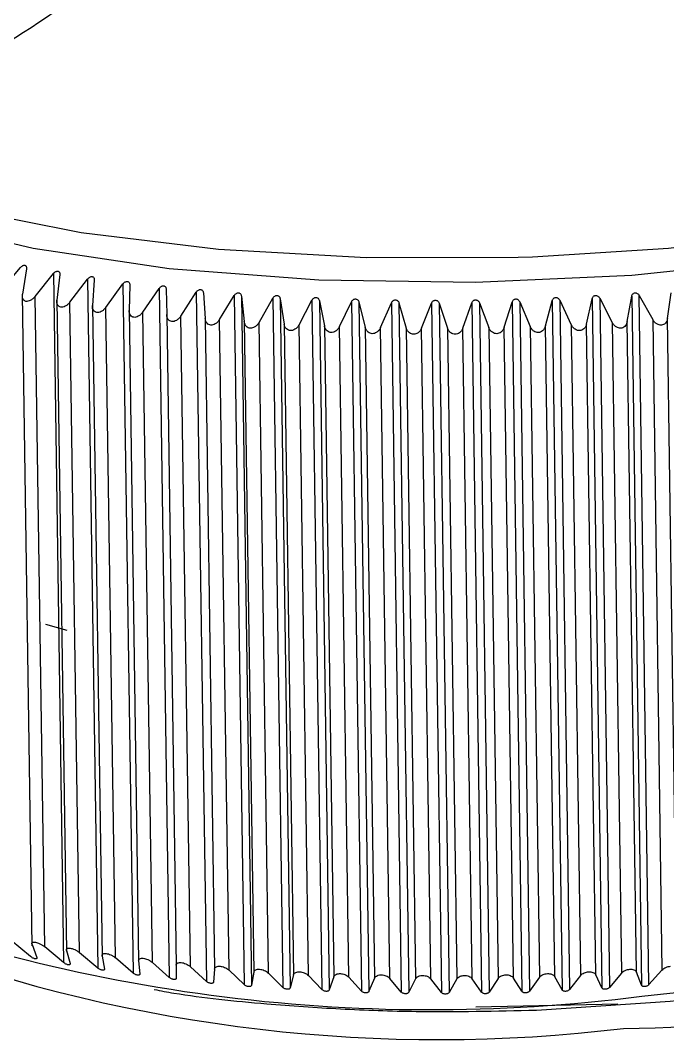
# Model space of a CAD drawing. Header units: millimetres. Extents: x 0 to 279, y 0 to 216.
# Drawn here: x 55.889 to 57.57, y 139.653 to 142.298 of the extents above; entities that cross this region are included whole.
import ezdxf

# ---------------------------------------------------------------- set-up
doc = ezdxf.new("R2010")
doc.units = ezdxf.units.MM

msp = doc.modelspace()

# ---------------------------------------------------------------- linework, layer by layer
at = {"color": 7, "linetype": 'Continuous', "lineweight": 25}
for p, q in [((55.8399, 141.598), (55.889, 141.6567)), ((55.905, 141.6537), (55.8944, 141.5877)), ((55.9273, 141.5818), (55.9749, 141.6412)), ((55.9749, 141.6412), (56.0013, 139.8527)), ((55.9914, 141.6384), (55.9838, 141.5723)), ((56.0178, 141.5669), (56.0637, 141.627)), ((56.0637, 141.627), (56.0901, 139.8383)), ((56.0808, 141.6244), (56.0762, 141.5583)), ((56.1113, 141.5534), (56.1554, 141.6141)), ((56.1554, 141.6141), (56.1817, 139.8254)), ((56.173, 141.6119), (56.1713, 141.5457)), ((55.894, 141.5871), (55.9191, 139.8964)), ((56.2074, 141.5414), (56.2496, 141.6027)), ((56.2496, 141.6027), (56.2758, 139.8139)), ((56.2676, 141.6007), (56.269, 141.5346)), ((56.3059, 141.5308), (56.346, 141.5927)), ((56.346, 141.5927), (56.3722, 139.8038)), ((56.3644, 141.591), (56.3688, 141.5249)), ((56.4065, 141.5217), (56.4445, 141.5842)), ((56.4445, 141.5842), (56.4706, 139.7952)), ((56.4632, 141.5828), (56.4706, 141.5168)), ((56.4632, 141.5828), (56.4893, 139.7937)), ((57.4655, 141.5168), (57.4772, 141.5828)), ((57.4772, 141.5828), (57.5024, 139.7937)), ((57.4965, 141.5842), (57.5314, 141.5217)), ((57.5217, 139.7952), (57.4965, 141.5842)), ((57.5702, 141.5249), (57.579, 141.591)), ((55.9523, 139.8932), (55.9273, 141.5818)), ((55.9836, 141.572), (56.0086, 139.8812)), ((56.0428, 139.8782), (56.0178, 141.5669)), ((56.0761, 141.5583), (56.1011, 139.8673)), ((56.5089, 141.5142), (56.5446, 141.5772)), ((56.5446, 141.5772), (56.5706, 139.7881)), ((56.5637, 141.576), (56.574, 141.5102)), ((56.5637, 141.576), (56.5897, 139.7869)), ((56.6129, 141.5082), (56.6462, 141.5717)), ((56.6462, 141.5717), (56.6722, 139.7825)), ((56.6656, 141.5708), (56.6788, 141.5052)), ((56.6656, 141.5708), (56.6915, 139.7816)), ((56.7181, 141.5037), (56.749, 141.5677)), ((56.749, 141.5677), (56.7749, 139.7785)), ((56.7685, 141.5671), (56.7847, 141.5017)), ((56.7685, 141.5671), (56.7944, 139.7779)), ((56.8243, 141.5008), (56.8527, 141.5652)), ((56.8527, 141.5652), (56.8785, 139.776)), ((56.8723, 141.5649), (56.8914, 141.4998)), ((56.8723, 141.5649), (56.8981, 139.7757)), ((56.9312, 141.4996), (56.957, 141.5643)), ((56.957, 141.5643), (56.9827, 139.7751)), ((56.9767, 141.5643), (56.9986, 141.4996)), ((56.9767, 141.5643), (57.0024, 139.7751)), ((57.0385, 141.4998), (57.0616, 141.5649)), ((57.0616, 141.5649), (57.0871, 139.7757)), ((57.0813, 141.5652), (57.1059, 141.5008)), ((57.0813, 141.5652), (57.1069, 139.776)), ((57.1459, 141.5017), (57.1661, 141.5671)), ((57.1661, 141.5671), (57.1917, 139.7779)), ((57.1859, 141.5677), (57.2132, 141.5037)), ((57.1859, 141.5677), (57.2114, 139.7785)), ((57.253, 141.5052), (57.2705, 141.5708)), ((57.2705, 141.5708), (57.2959, 139.7816)), ((57.2901, 141.5717), (57.32, 141.5082)), ((57.2901, 141.5717), (57.3155, 139.7825)), ((57.3596, 141.5102), (57.3742, 141.576)), ((57.3742, 141.576), (57.3996, 139.7869)), ((57.3937, 141.5772), (57.4262, 141.5142)), ((57.3937, 141.5772), (57.4191, 139.7881)), ((56.1362, 139.8646), (56.1113, 141.5534)), ((56.1714, 141.5461), (56.1962, 139.855)), ((56.2322, 139.8524), (56.2074, 141.5414)), ((56.269, 141.5353), (56.2938, 139.8441)), ((56.3306, 139.8418), (56.3059, 141.5308)), ((56.3688, 141.5249), (56.3935, 139.8358)), ((56.4311, 139.8326), (56.4065, 141.5217)), ((56.4706, 141.5168), (56.4952, 139.8276)), ((56.5335, 139.825), (56.5089, 141.5142)), ((56.574, 141.5102), (56.5986, 139.821)), ((56.6374, 139.8189), (56.6129, 141.5082)), ((56.6788, 141.5052), (56.7033, 139.8159)), ((56.7425, 139.8144), (56.7181, 141.5037)), ((57.2132, 141.5037), (57.2372, 139.8144)), ((57.277, 139.8159), (57.253, 141.5052)), ((57.32, 141.5082), (57.344, 139.8189)), ((57.3836, 139.821), (57.3596, 141.5102)), ((57.4262, 141.5142), (57.4501, 139.825)), ((57.4893, 139.8276), (57.4655, 141.5168)), ((57.5314, 141.5217), (57.5552, 139.8326)), ((57.594, 139.8358), (57.5702, 141.5249)), ((56.7847, 141.5017), (56.8091, 139.8124)), ((56.8487, 139.8115), (56.8243, 141.5008)), ((56.8914, 141.4998), (56.9157, 139.8105)), ((56.9555, 139.8102), (56.9312, 141.4996)), ((56.9986, 141.4996), (57.0228, 139.8102)), ((57.0627, 139.8105), (57.0385, 141.4998)), ((57.1059, 141.5008), (57.13, 139.8115)), ((57.17, 139.8124), (57.1459, 141.5017)), ((55.9545, 140.7309), (56.0093, 140.7153)), ((55.9155, 139.8684), (55.865, 139.9096)), ((55.9194, 139.8992), (55.9315, 139.8653)), ((56.0013, 139.8527), (55.9523, 139.8932)), ((56.0088, 139.8836), (56.0179, 139.8499)), ((56.0901, 139.8383), (56.0428, 139.8782)), ((56.1011, 139.8695), (56.1072, 139.8358)), ((56.1817, 139.8254), (56.1362, 139.8646)), ((56.1962, 139.8568), (56.1993, 139.8231)), ((56.2758, 139.8139), (56.2322, 139.8524)), ((56.2937, 139.8456), (56.2938, 139.8118)), ((56.3722, 139.8038), (56.3306, 139.8418)), ((56.3935, 139.8358), (56.3906, 139.802)), ((56.4706, 139.7952), (56.4311, 139.8326)), ((56.4952, 139.8276), (56.4893, 139.7937)), ((56.5706, 139.7881), (56.5335, 139.825)), ((56.5986, 139.821), (56.5897, 139.7869)), ((56.6722, 139.7825), (56.6374, 139.8189)), ((56.7033, 139.8159), (56.6915, 139.7816)), ((56.7749, 139.7785), (56.7425, 139.8144)), ((56.8091, 139.8124), (56.7944, 139.7779)), ((56.8785, 139.776), (56.8487, 139.8115)), ((56.9157, 139.8105), (56.8981, 139.7757)), ((56.9827, 139.7751), (56.9555, 139.8102)), ((57.0228, 139.8102), (57.0024, 139.7751)), ((57.0871, 139.7757), (57.0627, 139.8105)), ((57.13, 139.8115), (57.1069, 139.776)), ((57.1917, 139.7779), (57.17, 139.8124)), ((57.2372, 139.8144), (57.2114, 139.7785)), ((57.2959, 139.7816), (57.277, 139.8159)), ((57.344, 139.8189), (57.3155, 139.7825)), ((57.3996, 139.7869), (57.3836, 139.821)), ((57.4501, 139.825), (57.4191, 139.7881)), ((57.5024, 139.7937), (57.4893, 139.8276)), ((57.5552, 139.8326), (57.5217, 139.7952)), ((57.4413, 139.7447), (57.0721, 139.737)), ((57.2292, 139.7292), (57.4742, 139.7458))]:
    msp.add_line(p, q, dxfattribs=at)
at = {"color": 7, "linetype": 'Continuous', "lineweight": 25, "flags": 128}
for points in [[(57.2189, 141.685), (57.5726, 141.7071), (57.9421, 141.7519), (58.2756, 141.8163), (58.5592, 141.8976), (58.7813, 141.9924), (58.933, 142.0969), (59.0081, 142.2066), (59.0096, 142.3005)], [(57.4772, 141.6367), (57.8655, 141.678), (58.2186, 141.7407), (58.5211, 141.8221), (58.7597, 141.9185), (58.9241, 142.0256), (59.0071, 142.1388), (59.0053, 142.2531), (58.9978, 142.2698)], [(55.142, 142.0549), (55.2137, 141.971), (55.379, 141.8686), (55.6185, 141.7793), (55.9218, 141.7069), (56.2756, 141.6546), (56.6643, 141.6248), (57.0708, 141.6187), (57.4772, 141.6367)], [(57.5036, 139.7649), (57.8916, 139.8066), (58.2444, 139.87), (58.5466, 139.9521), (58.785, 140.0495), (58.9492, 140.1577), (58.9843, 140.1934)]]:
    msp.add_lwpolyline(points, dxfattribs=at)
at = {"color": 8, "linetype": 'Continuous', "lineweight": 25, "flags": 128}
msp.add_lwpolyline([(55.1603, 142.0879), (55.2803, 141.9841), (55.4738, 141.8903), (55.7329, 141.8103), (56.047, 141.7474), (56.4032, 141.7043), (56.7869, 141.6828), (57.1821, 141.6837), (57.2189, 141.685)], dxfattribs=at)
at = {"color": 7, "linetype": 'Continuous', "lineweight": 25}
msp.add_arc((56.9561, 144.0769), 4.3466, 247.6523, 277.2364, dxfattribs=at)
at = {"color": 8, "linetype": 'Continuous', "lineweight": 25}
for centre, radius, start, end in [((57.4405, 142.2844), 2.6028, 270.3351, 299.0202), ((56.9741, 143.6523), 3.9997, 249.8038, 276.9149)]:
    msp.add_arc(centre, radius, start, end, dxfattribs=at)
at = {"color": 7, "linetype": 'Continuous', "lineweight": 25}
for points, knots in [([(57.4483, 143.6786), (57.3809, 143.6038), (57.2654, 143.4758), (57.0826, 143.2836), (56.9091, 143.1089), (56.6594, 142.8695), (56.3539, 142.5994), (56.0017, 142.329), (55.6906, 142.135), (55.4424, 142.0315), (55.2573, 142.0091), (55.1921, 142.0621), (55.1603, 142.0879)], [0, 0, 0, 0, 0.0798118, 0.1366422, 0.2122418, 0.278855, 0.4212882, 0.5584883, 0.6859729, 0.8014992, 0.9031524, 1, 1, 1, 1]), ([(57.4483, 143.6786), (57.2392, 143.4745), (56.8209, 143.0663), (56.1964, 142.5719), (55.6361, 142.212), (55.3722, 142.1467), (55.2517, 142.1168)], [0, 0, 0, 0, 0.2728908, 0.5457528, 0.7923894, 1, 1, 1, 1]), ([(55.889, 141.6567), (55.89, 141.6577), (55.8918, 141.6597), (55.895, 141.6618), (55.898, 141.6629), (55.9003, 141.6629), (55.9019, 141.6624), (55.9034, 141.6615), (55.9046, 141.6596), (55.9053, 141.6568), (55.9051, 141.6547), (55.905, 141.6537)], [0, 0, 0, 0, 0.149357, 0.286363, 0.397406, 0.499339, 0.557611, 0.615851, 0.74153, 0.865135, 1, 1, 1, 1]), ([(55.9749, 141.6412), (55.9758, 141.6422), (55.9776, 141.6442), (55.9808, 141.6463), (55.9838, 141.6475), (55.9862, 141.6476), (55.9878, 141.6471), (55.9894, 141.6462), (55.9907, 141.6444), (55.9916, 141.6416), (55.9915, 141.6395), (55.9914, 141.6384)], [0, 0, 0, 0, 0.149364, 0.286378, 0.397426, 0.499364, 0.55668, 0.614019, 0.737658, 0.862989, 1, 1, 1, 1]), ([(56.0637, 141.627), (56.0646, 141.628), (56.0664, 141.6301), (56.0695, 141.6322), (56.0726, 141.6334), (56.075, 141.6335), (56.0767, 141.6331), (56.0783, 141.6322), (56.0798, 141.6305), (56.0809, 141.6277), (56.0808, 141.6256), (56.0808, 141.6244)], [0, 0, 0, 0, 0.149374, 0.286397, 0.397452, 0.499397, 0.555731, 0.612145, 0.733714, 0.860838, 1, 1, 1, 1]), ([(56.1554, 141.6141), (56.1563, 141.6152), (56.1579, 141.6173), (56.1611, 141.6195), (56.1642, 141.6207), (56.1671, 141.6209), (56.1697, 141.62), (56.1716, 141.6179), (56.1729, 141.6152), (56.1729, 141.613), (56.173, 141.6119)], [0, 0, 0, 0, 0.149473, 0.286587, 0.397715, 0.499728, 0.610265, 0.730143, 0.858952, 1, 1, 1, 1]), ([(56.2496, 141.6027), (56.2504, 141.6038), (56.252, 141.6059), (56.2551, 141.6081), (56.2582, 141.6094), (56.2612, 141.6096), (56.2639, 141.6088), (56.2659, 141.6068), (56.2673, 141.6041), (56.2675, 141.6019), (56.2676, 141.6007)], [0, 0, 0, 0, 0.149486, 0.286612, 0.39775, 0.499772, 0.60854, 0.726564, 0.857095, 1, 1, 1, 1]), ([(55.9273, 141.5818), (55.9253, 141.5796), (55.9216, 141.5755), (55.915, 141.5712), (55.9089, 141.5689), (55.9034, 141.5687), (55.8989, 141.5707), (55.8956, 141.5746), (55.8937, 141.5804), (55.8942, 141.5851), (55.8944, 141.5877)], [0, 0, 0, 0, 0.154627, 0.287114, 0.40059, 0.499997, 0.599382, 0.712849, 0.845346, 1, 1, 1, 1]), ([(56.346, 141.5927), (56.3468, 141.5938), (56.3484, 141.596), (56.3514, 141.5982), (56.3545, 141.5996), (56.3575, 141.5998), (56.3602, 141.599), (56.3624, 141.5971), (56.364, 141.5944), (56.3643, 141.5922), (56.3644, 141.591)], [0, 0, 0, 0, 0.149499, 0.286636, 0.397784, 0.499814, 0.606885, 0.723129, 0.855313, 1, 1, 1, 1]), ([(56.4445, 141.5842), (56.4452, 141.5853), (56.4467, 141.5875), (56.4497, 141.5898), (56.4528, 141.5912), (56.4558, 141.5915), (56.4586, 141.5907), (56.4609, 141.5889), (56.4626, 141.5862), (56.463, 141.5839), (56.4632, 141.5828)], [0, 0, 0, 0, 0.149517, 0.286671, 0.397832, 0.499875, 0.605135, 0.719507, 0.85351, 1, 1, 1, 1]), ([(56.5446, 141.5772), (56.5454, 141.5783), (56.5468, 141.5805), (56.5497, 141.5828), (56.5527, 141.5843), (56.5558, 141.5846), (56.5586, 141.5839), (56.561, 141.5821), (56.5629, 141.5795), (56.5634, 141.5772), (56.5637, 141.576)], [0, 0, 0, 0, 0.149537, 0.286708, 0.397884, 0.49994, 0.603432, 0.715988, 0.851784, 1, 1, 1, 1]), ([(57.3742, 141.576), (57.3746, 141.5772), (57.3753, 141.5795), (57.3774, 141.5822), (57.38, 141.5839), (57.3829, 141.5846), (57.3859, 141.5843), (57.3889, 141.5828), (57.3918, 141.5805), (57.3931, 141.5783), (57.3937, 141.5772)], [0, 0, 0, 0, 0.149554, 0.286742, 0.39793, 0.499998, 0.60209, 0.713222, 0.850456, 1, 1, 1, 1]), ([(57.4772, 141.5828), (57.4775, 141.584), (57.478, 141.5862), (57.4801, 141.5889), (57.4825, 141.5907), (57.4854, 141.5915), (57.4884, 141.5912), (57.4914, 141.5898), (57.4944, 141.5875), (57.4958, 141.5853), (57.4965, 141.5842)], [0, 0, 0, 0, 0.149554, 0.286742, 0.39793, 0.499998, 0.60209, 0.713222, 0.850456, 1, 1, 1, 1]), ([(56.0178, 141.5669), (56.0159, 141.5647), (56.0123, 141.5605), (56.0057, 141.5561), (55.9996, 141.5537), (55.994, 141.5534), (55.9892, 141.5554), (55.9856, 141.5593), (55.9835, 141.5651), (55.9837, 141.5698), (55.9838, 141.5723)], [0, 0, 0, 0, 0.154627, 0.287114, 0.40059, 0.499997, 0.599382, 0.712849, 0.845346, 1, 1, 1, 1]), ([(56.1113, 141.5534), (56.1094, 141.5512), (56.1059, 141.5469), (56.0994, 141.5424), (56.0932, 141.54), (56.0875, 141.5396), (56.0825, 141.5415), (56.0787, 141.5453), (56.0762, 141.551), (56.0762, 141.5557), (56.0762, 141.5583)], [0, 0, 0, 0, 0.154627, 0.287114, 0.40059, 0.499997, 0.599382, 0.712849, 0.845346, 1, 1, 1, 1]), ([(56.6462, 141.5717), (56.6469, 141.5728), (56.6483, 141.575), (56.6511, 141.5774), (56.6541, 141.5789), (56.6572, 141.5793), (56.66, 141.5786), (56.6625, 141.5769), (56.6646, 141.5742), (56.6652, 141.572), (56.6656, 141.5708)], [0, 0, 0, 0, 0.149554, 0.286742, 0.39793, 0.499998, 0.60209, 0.713222, 0.850456, 1, 1, 1, 1]), ([(56.749, 141.5677), (56.7497, 141.5688), (56.7509, 141.571), (56.7537, 141.5735), (56.7567, 141.575), (56.7597, 141.5754), (56.7626, 141.5748), (56.7652, 141.5731), (56.7674, 141.5705), (56.7682, 141.5683), (56.7685, 141.5671)], [0, 0, 0, 0, 0.149554, 0.286742, 0.39793, 0.499998, 0.60209, 0.713222, 0.850456, 1, 1, 1, 1]), ([(56.8527, 141.5652), (56.8533, 141.5664), (56.8545, 141.5686), (56.8572, 141.5711), (56.8601, 141.5726), (56.8631, 141.5731), (56.8661, 141.5725), (56.8687, 141.5709), (56.8711, 141.5683), (56.8719, 141.5661), (56.8723, 141.5649)], [0, 0, 0, 0, 0.149554, 0.286742, 0.39793, 0.499998, 0.60209, 0.713222, 0.850456, 1, 1, 1, 1]), ([(56.957, 141.5643), (56.9575, 141.5654), (56.9586, 141.5677), (56.9612, 141.5702), (56.9641, 141.5718), (56.9671, 141.5723), (56.9701, 141.5718), (56.9728, 141.5702), (56.9753, 141.5677), (56.9762, 141.5654), (56.9767, 141.5643)], [0, 0, 0, 0, 0.149554, 0.286742, 0.39793, 0.499998, 0.60209, 0.713222, 0.850456, 1, 1, 1, 1]), ([(57.0616, 141.5649), (57.0621, 141.5661), (57.063, 141.5683), (57.0655, 141.5709), (57.0683, 141.5725), (57.0713, 141.5731), (57.0743, 141.5726), (57.0772, 141.5711), (57.0797, 141.5686), (57.0808, 141.5664), (57.0813, 141.5652)], [0, 0, 0, 0, 0.149554, 0.286742, 0.39793, 0.499998, 0.60209, 0.713222, 0.850456, 1, 1, 1, 1]), ([(57.1661, 141.5671), (57.1666, 141.5683), (57.1675, 141.5705), (57.1699, 141.5731), (57.1726, 141.5748), (57.1756, 141.5754), (57.1786, 141.575), (57.1815, 141.5735), (57.1842, 141.571), (57.1853, 141.5688), (57.1859, 141.5677)], [0, 0, 0, 0, 0.149554, 0.286742, 0.39793, 0.499998, 0.60209, 0.713222, 0.850456, 1, 1, 1, 1]), ([(57.2705, 141.5708), (57.2709, 141.572), (57.2717, 141.5742), (57.2739, 141.5769), (57.2766, 141.5786), (57.2795, 141.5793), (57.2826, 141.5789), (57.2855, 141.5774), (57.2883, 141.575), (57.2895, 141.5728), (57.2901, 141.5717)], [0, 0, 0, 0, 0.149554, 0.286742, 0.39793, 0.499998, 0.60209, 0.713222, 0.850456, 1, 1, 1, 1]), ([(56.2074, 141.5414), (56.2056, 141.5391), (56.2022, 141.5348), (56.1958, 141.5302), (56.1896, 141.5277), (56.1837, 141.5272), (56.1786, 141.529), (56.1745, 141.5328), (56.1717, 141.5385), (56.1715, 141.5432), (56.1713, 141.5457)], [0, 0, 0, 0, 0.154627, 0.287114, 0.40059, 0.499997, 0.599382, 0.712849, 0.845346, 1, 1, 1, 1]), ([(56.3059, 141.5308), (56.3041, 141.5285), (56.3009, 141.5242), (56.2946, 141.5195), (56.2884, 141.5168), (56.2824, 141.5163), (56.2771, 141.518), (56.2728, 141.5217), (56.2697, 141.5274), (56.2692, 141.532), (56.269, 141.5346)], [0, 0, 0, 0, 0.154627, 0.287114, 0.40059, 0.499997, 0.599382, 0.712849, 0.845346, 1, 1, 1, 1]), ([(56.4065, 141.5217), (56.4048, 141.5194), (56.4017, 141.515), (56.3955, 141.5102), (56.3893, 141.5075), (56.3833, 141.5068), (56.3779, 141.5085), (56.3733, 141.5121), (56.3698, 141.5177), (56.3692, 141.5224), (56.3688, 141.5249)], [0, 0, 0, 0, 0.154627, 0.287114, 0.40059, 0.499997, 0.599382, 0.712849, 0.845346, 1, 1, 1, 1]), ([(56.5089, 141.5142), (56.5073, 141.5118), (56.5044, 141.5074), (56.4983, 141.5025), (56.4921, 141.4997), (56.4861, 141.499), (56.4805, 141.5005), (56.4757, 141.5041), (56.472, 141.5096), (56.4711, 141.5143), (56.4706, 141.5168)], [0, 0, 0, 0, 0.154627, 0.287114, 0.40059, 0.499997, 0.599382, 0.712849, 0.845346, 1, 1, 1, 1]), ([(56.6129, 141.5082), (56.6114, 141.5058), (56.6086, 141.5013), (56.6027, 141.4964), (56.5966, 141.4935), (56.5905, 141.4926), (56.5848, 141.4941), (56.5798, 141.4976), (56.5757, 141.5031), (56.5746, 141.5077), (56.574, 141.5102)], [0, 0, 0, 0, 0.154627, 0.287114, 0.40059, 0.499997, 0.599382, 0.712849, 0.845346, 1, 1, 1, 1]), ([(56.7181, 141.5037), (56.7167, 141.5013), (56.7141, 141.4968), (56.7084, 141.4918), (56.7023, 141.4888), (56.6962, 141.4878), (56.6904, 141.4892), (56.6852, 141.4927), (56.6809, 141.4981), (56.6795, 141.5027), (56.6788, 141.5052)], [0, 0, 0, 0, 0.154627, 0.287114, 0.40059, 0.499997, 0.599382, 0.712849, 0.845346, 1, 1, 1, 1]), ([(57.253, 141.5052), (57.2521, 141.5027), (57.2505, 141.4981), (57.2458, 141.4927), (57.2403, 141.4892), (57.2343, 141.4878), (57.2282, 141.4888), (57.2223, 141.4918), (57.2168, 141.4968), (57.2144, 141.5013), (57.2132, 141.5037)], [0, 0, 0, 0, 0.154627, 0.287114, 0.40059, 0.499997, 0.599382, 0.712849, 0.845346, 1, 1, 1, 1]), ([(57.3596, 141.5102), (57.3589, 141.5077), (57.3574, 141.5031), (57.353, 141.4976), (57.3477, 141.4941), (57.3418, 141.4926), (57.3357, 141.4935), (57.3296, 141.4964), (57.3239, 141.5013), (57.3214, 141.5058), (57.32, 141.5082)], [0, 0, 0, 0, 0.154627, 0.287114, 0.40059, 0.499997, 0.599382, 0.712849, 0.845346, 1, 1, 1, 1]), ([(57.4655, 141.5168), (57.4648, 141.5143), (57.4636, 141.5096), (57.4594, 141.5041), (57.4543, 141.5005), (57.4485, 141.499), (57.4424, 141.4997), (57.4362, 141.5025), (57.4303, 141.5074), (57.4276, 141.5118), (57.4262, 141.5142)], [0, 0, 0, 0, 0.154627, 0.287114, 0.40059, 0.499997, 0.599382, 0.712849, 0.845346, 1, 1, 1, 1]), ([(57.5702, 141.5249), (57.5697, 141.5224), (57.5687, 141.5177), (57.5648, 141.5121), (57.5598, 141.5085), (57.5541, 141.5068), (57.548, 141.5075), (57.5418, 141.5102), (57.5358, 141.515), (57.5329, 141.5194), (57.5314, 141.5217)], [0, 0, 0, 0, 0.154627, 0.287114, 0.40059, 0.499997, 0.599382, 0.712849, 0.845346, 1, 1, 1, 1]), ([(56.8243, 141.5008), (56.823, 141.4984), (56.8206, 141.4939), (56.815, 141.4888), (56.8091, 141.4857), (56.803, 141.4847), (56.797, 141.4859), (56.7916, 141.4893), (56.7871, 141.4946), (56.7855, 141.4992), (56.7847, 141.5017)], [0, 0, 0, 0, 0.154627, 0.287114, 0.40059, 0.499997, 0.599382, 0.712849, 0.845346, 1, 1, 1, 1]), ([(56.9312, 141.4996), (56.93, 141.4971), (56.9278, 141.4926), (56.9224, 141.4874), (56.9165, 141.4842), (56.9104, 141.4831), (56.9044, 141.4843), (56.8989, 141.4875), (56.8941, 141.4928), (56.8923, 141.4974), (56.8914, 141.4998)], [0, 0, 0, 0, 0.154627, 0.287114, 0.40059, 0.499997, 0.599382, 0.712849, 0.845346, 1, 1, 1, 1]), ([(57.0385, 141.4998), (57.0374, 141.4974), (57.0354, 141.4928), (57.0302, 141.4875), (57.0244, 141.4843), (57.0184, 141.4831), (57.0123, 141.4842), (57.0066, 141.4874), (57.0015, 141.4926), (56.9996, 141.4971), (56.9986, 141.4996)], [0, 0, 0, 0, 0.154627, 0.287114, 0.40059, 0.499997, 0.599382, 0.712849, 0.845346, 1, 1, 1, 1]), ([(57.1459, 141.5017), (57.1449, 141.4992), (57.143, 141.4946), (57.1381, 141.4893), (57.1325, 141.4859), (57.1264, 141.4847), (57.1203, 141.4857), (57.1145, 141.4888), (57.1092, 141.4939), (57.1071, 141.4984), (57.1059, 141.5008)], [0, 0, 0, 0, 0.154627, 0.287114, 0.40059, 0.499997, 0.599382, 0.712849, 0.845346, 1, 1, 1, 1]), ([(55.9194, 139.8992), (55.9192, 139.9004), (55.9186, 139.9027), (55.9204, 139.9049), (55.9235, 139.906), (55.9267, 139.9057), (55.9282, 139.9055)], [0, 0, 0, 0, 0.309281, 0.574265, 0.801209, 1, 1, 1, 1]), ([(55.9282, 139.9055), (55.9299, 139.9051), (55.9335, 139.9042), (55.9398, 139.9014), (55.9465, 139.8977), (55.9503, 139.8948), (55.9523, 139.8932)], [0, 0, 0, 0, 0.198791, 0.425735, 0.690719, 1, 1, 1, 1]), ([(56.0088, 139.8836), (56.0086, 139.8849), (56.0083, 139.8872), (56.0104, 139.8894), (56.0138, 139.8906), (56.0172, 139.8903), (56.0187, 139.8901)], [0, 0, 0, 0, 0.309281, 0.574265, 0.801209, 1, 1, 1, 1]), ([(56.0187, 139.8901), (56.0204, 139.8897), (56.0241, 139.8889), (56.0305, 139.8862), (56.0371, 139.8826), (56.0408, 139.8797), (56.0428, 139.8782)], [0, 0, 0, 0, 0.198791, 0.425735, 0.690719, 1, 1, 1, 1]), ([(55.9315, 139.8653), (55.9316, 139.8648), (55.9319, 139.8637), (55.9313, 139.8626), (55.9301, 139.8621), (55.9285, 139.8621), (55.9269, 139.8623), (55.9245, 139.863), (55.9215, 139.8644), (55.9183, 139.8662), (55.9165, 139.8676), (55.9155, 139.8684)], [0, 0, 0, 0, 0.135254, 0.258782, 0.386802, 0.44645, 0.506481, 0.611198, 0.723857, 0.856159, 1, 1, 1, 1]), ([(56.1011, 139.8695), (56.1011, 139.8707), (56.101, 139.873), (56.1034, 139.8753), (56.1071, 139.8765), (56.1105, 139.8763), (56.1122, 139.8762)], [0, 0, 0, 0, 0.309281, 0.574265, 0.801209, 1, 1, 1, 1]), ([(56.1122, 139.8762), (56.1139, 139.8758), (56.1177, 139.875), (56.1241, 139.8724), (56.1307, 139.8689), (56.1343, 139.8661), (56.1362, 139.8646)], [0, 0, 0, 0, 0.198791, 0.425735, 0.690719, 1, 1, 1, 1]), ([(56.1962, 139.8568), (56.1962, 139.858), (56.1964, 139.8604), (56.1991, 139.8626), (56.2031, 139.8639), (56.2067, 139.8638), (56.2083, 139.8637)], [0, 0, 0, 0, 0.309281, 0.574265, 0.801209, 1, 1, 1, 1]), ([(56.2083, 139.8637), (56.2101, 139.8633), (56.214, 139.8626), (56.2204, 139.8601), (56.2269, 139.8567), (56.2304, 139.8539), (56.2322, 139.8524)], [0, 0, 0, 0, 0.198791, 0.425735, 0.690719, 1, 1, 1, 1]), ([(56.0179, 139.8499), (56.018, 139.8493), (56.0181, 139.8483), (56.0173, 139.8471), (56.0159, 139.8466), (56.0143, 139.8466), (56.0127, 139.8468), (56.0102, 139.8474), (56.0072, 139.8488), (56.004, 139.8506), (56.0023, 139.852), (56.0013, 139.8527)], [0, 0, 0, 0, 0.137632, 0.26306, 0.389254, 0.448061, 0.507169, 0.610652, 0.722306, 0.855341, 1, 1, 1, 1]), ([(56.1072, 139.8358), (56.1073, 139.8352), (56.1073, 139.8342), (56.1063, 139.833), (56.1048, 139.8325), (56.1032, 139.8324), (56.1014, 139.8326), (56.099, 139.8332), (56.0959, 139.8345), (56.0928, 139.8363), (56.091, 139.8376), (56.0901, 139.8383)], [0, 0, 0, 0, 0.139801, 0.267086, 0.391421, 0.449345, 0.507471, 0.609937, 0.720855, 0.854559, 1, 1, 1, 1]), ([(56.2937, 139.8456), (56.2939, 139.8468), (56.2943, 139.8491), (56.2973, 139.8515), (56.3015, 139.8528), (56.3052, 139.8527), (56.3069, 139.8527)], [0, 0, 0, 0, 0.309281, 0.574265, 0.801209, 1, 1, 1, 1]), ([(56.3069, 139.8527), (56.3088, 139.8523), (56.3127, 139.8517), (56.3191, 139.8492), (56.3255, 139.8459), (56.3288, 139.8432), (56.3306, 139.8418)], [0, 0, 0, 0, 0.198791, 0.425735, 0.690719, 1, 1, 1, 1]), ([(56.3935, 139.8358), (56.3938, 139.8371), (56.3944, 139.8394), (56.3977, 139.8418), (56.4022, 139.8432), (56.406, 139.8432), (56.4077, 139.8432)], [0, 0, 0, 0, 0.309281, 0.574265, 0.801209, 1, 1, 1, 1]), ([(56.4077, 139.8432), (56.4096, 139.8429), (56.4136, 139.8423), (56.4199, 139.8399), (56.4263, 139.8367), (56.4294, 139.834), (56.4311, 139.8326)], [0, 0, 0, 0, 0.198791, 0.425735, 0.690719, 1, 1, 1, 1]), ([(57.4742, 139.7458), (57.5086, 139.7478), (57.5886, 139.7526), (57.7357, 139.7705), (57.9146, 139.797), (58.0686, 139.8262), (58.1464, 139.8472), (58.1671, 139.8528)], [0, 0, 0, 0, 0.133647, 0.311337, 0.601837, 0.893666, 1, 1, 1, 1]), ([(57.5552, 139.8326), (57.5567, 139.834), (57.5594, 139.8367), (57.5653, 139.8399), (57.5715, 139.8423), (57.5756, 139.8429), (57.5775, 139.8432)], [0, 0, 0, 0, 0.309281, 0.574265, 0.801209, 1, 1, 1, 1]), ([(56.1993, 139.8231), (56.1993, 139.8225), (56.1992, 139.8215), (56.1981, 139.8203), (56.1964, 139.8198), (56.1947, 139.8197), (56.1929, 139.8198), (56.1905, 139.8204), (56.1874, 139.8217), (56.1843, 139.8233), (56.1826, 139.8247), (56.1817, 139.8254)], [0, 0, 0, 0, 0.141955, 0.271196, 0.393433, 0.450354, 0.507368, 0.609069, 0.719466, 0.853822, 1, 1, 1, 1]), ([(56.2938, 139.8118), (56.2938, 139.8113), (56.2936, 139.8102), (56.2923, 139.809), (56.2902, 139.8083), (56.2875, 139.8084), (56.2845, 139.809), (56.2814, 139.8102), (56.2783, 139.8118), (56.2767, 139.8132), (56.2758, 139.8139)], [0, 0, 0, 0, 0.143969, 0.275149, 0.395302, 0.506519, 0.607797, 0.717983, 0.853032, 1, 1, 1, 1]), ([(56.4952, 139.8276), (56.4956, 139.8289), (56.4964, 139.8313), (56.5001, 139.8337), (56.5048, 139.8352), (56.5086, 139.8352), (56.5104, 139.8352)], [0, 0, 0, 0, 0.309281, 0.574265, 0.801209, 1, 1, 1, 1]), ([(56.5104, 139.8352), (56.5123, 139.8349), (56.5164, 139.8344), (56.5227, 139.8321), (56.5289, 139.829), (56.5319, 139.8264), (56.5335, 139.825)], [0, 0, 0, 0, 0.1987913, 0.4257348, 0.6907186, 1, 1, 1, 1]), ([(56.5986, 139.821), (56.5991, 139.8223), (56.6001, 139.8246), (56.604, 139.8271), (56.6089, 139.8287), (56.6129, 139.8288), (56.6147, 139.8288)], [0, 0, 0, 0, 0.309281, 0.574265, 0.801209, 1, 1, 1, 1]), ([(56.6147, 139.8288), (56.6166, 139.8286), (56.6207, 139.8281), (56.627, 139.8259), (56.633, 139.8229), (56.6359, 139.8203), (56.6374, 139.8189)], [0, 0, 0, 0, 0.198791, 0.425735, 0.690719, 1, 1, 1, 1]), ([(56.7033, 139.8159), (56.7039, 139.8172), (56.7052, 139.8196), (56.7094, 139.8222), (56.7145, 139.8238), (56.7185, 139.8239), (56.7203, 139.824)], [0, 0, 0, 0, 0.309281, 0.574265, 0.801209, 1, 1, 1, 1]), ([(56.7203, 139.824), (56.7223, 139.8238), (56.7264, 139.8234), (56.7326, 139.8213), (56.7384, 139.8183), (56.7411, 139.8158), (56.7425, 139.8144)], [0, 0, 0, 0, 0.198791, 0.425735, 0.690719, 1, 1, 1, 1]), ([(56.8091, 139.8124), (56.8099, 139.8137), (56.8113, 139.8161), (56.8158, 139.8188), (56.8211, 139.8205), (56.8251, 139.8207), (56.827, 139.8208)], [0, 0, 0, 0, 0.309281, 0.574265, 0.801209, 1, 1, 1, 1]), ([(56.827, 139.8208), (56.8289, 139.8206), (56.8331, 139.8202), (56.8391, 139.8182), (56.8448, 139.8154), (56.8473, 139.8129), (56.8487, 139.8115)], [0, 0, 0, 0, 0.198791, 0.425735, 0.690719, 1, 1, 1, 1]), ([(56.9157, 139.8105), (56.9166, 139.8118), (56.9182, 139.8143), (56.9229, 139.817), (56.9284, 139.8188), (56.9325, 139.819), (56.9344, 139.8192)], [0, 0, 0, 0, 0.309281, 0.574265, 0.801209, 1, 1, 1, 1]), ([(56.9344, 139.8192), (56.9363, 139.819), (56.9405, 139.8187), (56.9464, 139.8168), (56.9519, 139.814), (56.9542, 139.8116), (56.9555, 139.8102)], [0, 0, 0, 0, 0.198791, 0.425735, 0.690719, 1, 1, 1, 1]), ([(57.0228, 139.8102), (57.0238, 139.8116), (57.0256, 139.814), (57.0306, 139.8168), (57.0362, 139.8187), (57.0403, 139.819), (57.0422, 139.8192)], [0, 0, 0, 0, 0.309281, 0.574265, 0.801209, 1, 1, 1, 1]), ([(57.0422, 139.8192), (57.0442, 139.819), (57.0483, 139.8188), (57.0541, 139.817), (57.0594, 139.8143), (57.0615, 139.8118), (57.0627, 139.8105)], [0, 0, 0, 0, 0.198791, 0.425735, 0.690719, 1, 1, 1, 1]), ([(57.13, 139.8115), (57.1311, 139.8129), (57.1332, 139.8154), (57.1384, 139.8182), (57.1441, 139.8202), (57.1483, 139.8206), (57.1502, 139.8208)], [0, 0, 0, 0, 0.309281, 0.574265, 0.801209, 1, 1, 1, 1]), ([(57.1502, 139.8208), (57.1521, 139.8207), (57.1562, 139.8205), (57.1619, 139.8188), (57.167, 139.8161), (57.1689, 139.8137), (57.17, 139.8124)], [0, 0, 0, 0, 0.198791, 0.425735, 0.690719, 1, 1, 1, 1]), ([(57.2372, 139.8144), (57.2384, 139.8158), (57.2406, 139.8183), (57.246, 139.8213), (57.2519, 139.8234), (57.2561, 139.8238), (57.258, 139.824)], [0, 0, 0, 0, 0.309281, 0.574265, 0.801209, 1, 1, 1, 1]), ([(57.258, 139.824), (57.2599, 139.8239), (57.264, 139.8238), (57.2695, 139.8222), (57.2744, 139.8196), (57.2761, 139.8172), (57.277, 139.8159)], [0, 0, 0, 0, 0.198791, 0.425735, 0.690719, 1, 1, 1, 1]), ([(57.344, 139.8189), (57.3453, 139.8203), (57.3477, 139.8229), (57.3533, 139.8259), (57.3593, 139.8281), (57.3634, 139.8286), (57.3653, 139.8288)], [0, 0, 0, 0, 0.3092814, 0.5742652, 0.8012087, 1, 1, 1, 1]), ([(57.3653, 139.8288), (57.3672, 139.8288), (57.3713, 139.8287), (57.3767, 139.8271), (57.3812, 139.8246), (57.3828, 139.8223), (57.3836, 139.821)], [0, 0, 0, 0, 0.198791, 0.425735, 0.690719, 1, 1, 1, 1]), ([(57.4501, 139.825), (57.4515, 139.8264), (57.4541, 139.829), (57.4598, 139.8321), (57.4659, 139.8344), (57.47, 139.8349), (57.4719, 139.8352)], [0, 0, 0, 0, 0.309281, 0.574265, 0.801209, 1, 1, 1, 1]), ([(57.4719, 139.8352), (57.4738, 139.8352), (57.4778, 139.8352), (57.483, 139.8337), (57.4873, 139.8313), (57.4886, 139.8289), (57.4893, 139.8276)], [0, 0, 0, 0, 0.198791, 0.425735, 0.690719, 1, 1, 1, 1]), ([(56.3906, 139.802), (56.3905, 139.8015), (56.3902, 139.8003), (56.3887, 139.7991), (56.3865, 139.7985), (56.3837, 139.7984), (56.3807, 139.799), (56.3777, 139.8002), (56.3746, 139.8018), (56.373, 139.8031), (56.3722, 139.8038)], [0, 0, 0, 0, 0.145712, 0.278589, 0.396525, 0.505483, 0.606583, 0.716721, 0.852355, 1, 1, 1, 1]), ([(56.4893, 139.7937), (56.4891, 139.7931), (56.4888, 139.792), (56.4871, 139.7908), (56.4848, 139.7901), (56.482, 139.79), (56.479, 139.7905), (56.4759, 139.7916), (56.4729, 139.7932), (56.4713, 139.7945), (56.4706, 139.7952)], [0, 0, 0, 0, 0.147187, 0.281694, 0.397367, 0.503978, 0.605175, 0.715479, 0.851684, 1, 1, 1, 1]), ([(56.5897, 139.7869), (56.5895, 139.7863), (56.589, 139.7852), (56.5871, 139.7839), (56.5847, 139.7832), (56.5819, 139.7831), (56.5789, 139.7836), (56.5758, 139.7846), (56.5728, 139.7861), (56.5714, 139.7874), (56.5706, 139.7881)], [0, 0, 0, 0, 0.1485535, 0.284591, 0.3978363, 0.5019688, 0.6035551, 0.7142318, 0.8510068, 1, 1, 1, 1]), ([(57.4191, 139.7881), (57.4184, 139.7874), (57.4172, 139.7861), (57.4144, 139.7846), (57.4114, 139.7835), (57.4084, 139.7831), (57.4055, 139.7832), (57.4029, 139.7839), (57.4007, 139.7851), (57.4, 139.7863), (57.3996, 139.7869)], [0, 0, 0, 0, 0.149554, 0.286742, 0.39793, 0.499998, 0.60209, 0.713222, 0.850456, 1, 1, 1, 1]), ([(57.5217, 139.7952), (57.521, 139.7945), (57.5197, 139.7932), (57.5168, 139.7916), (57.5138, 139.7905), (57.5108, 139.79), (57.5079, 139.7901), (57.5054, 139.7908), (57.5034, 139.792), (57.5027, 139.7931), (57.5024, 139.7937)], [0, 0, 0, 0, 0.149554, 0.286742, 0.39793, 0.499998, 0.60209, 0.713222, 0.850456, 1, 1, 1, 1]), ([(56.2367, 139.7826), (56.2536, 139.7794), (56.3429, 139.7626), (56.5082, 139.7465), (56.7194, 139.7313), (56.9542, 139.7231), (57.1249, 139.7269), (57.2292, 139.7292)], [0, 0, 0, 0, 0.059439, 0.313708, 0.506657, 0.698562, 1, 1, 1, 1]), ([(56.6915, 139.7816), (56.6912, 139.781), (56.6906, 139.7798), (56.6886, 139.7786), (56.6861, 139.7778), (56.6833, 139.7777), (56.6802, 139.7781), (56.6772, 139.7791), (56.6743, 139.7806), (56.6729, 139.7818), (56.6722, 139.7825)], [0, 0, 0, 0, 0.149554, 0.286742, 0.39793, 0.499998, 0.60209, 0.713222, 0.850456, 1, 1, 1, 1]), ([(56.7944, 139.7779), (56.794, 139.7773), (56.7933, 139.7761), (56.7912, 139.7748), (56.7886, 139.774), (56.7857, 139.7738), (56.7827, 139.7742), (56.7797, 139.7751), (56.7768, 139.7766), (56.7756, 139.7778), (56.7749, 139.7785)], [0, 0, 0, 0, 0.149554, 0.286742, 0.39793, 0.499998, 0.60209, 0.713222, 0.850456, 1, 1, 1, 1]), ([(56.8981, 139.7757), (56.8977, 139.7751), (56.8969, 139.7739), (56.8946, 139.7725), (56.892, 139.7717), (56.889, 139.7715), (56.886, 139.7718), (56.8831, 139.7727), (56.8803, 139.7741), (56.8791, 139.7753), (56.8785, 139.776)], [0, 0, 0, 0, 0.149554, 0.286742, 0.39793, 0.499998, 0.60209, 0.713222, 0.850456, 1, 1, 1, 1]), ([(57.0024, 139.7751), (57.0019, 139.7744), (57.001, 139.7732), (56.9986, 139.7718), (56.9959, 139.771), (56.9929, 139.7707), (56.9899, 139.771), (56.987, 139.7718), (56.9843, 139.7732), (56.9832, 139.7744), (56.9827, 139.7751)], [0, 0, 0, 0, 0.149554, 0.286742, 0.39793, 0.499998, 0.60209, 0.713222, 0.850456, 1, 1, 1, 1]), ([(57.1069, 139.776), (57.1064, 139.7753), (57.1054, 139.7741), (57.1029, 139.7727), (57.1001, 139.7718), (57.0971, 139.7715), (57.0941, 139.7717), (57.0913, 139.7725), (57.0887, 139.7739), (57.0877, 139.7751), (57.0871, 139.7757)], [0, 0, 0, 0, 0.149554, 0.286742, 0.39793, 0.499998, 0.60209, 0.713222, 0.850456, 1, 1, 1, 1]), ([(57.2114, 139.7785), (57.2108, 139.7778), (57.2097, 139.7766), (57.2071, 139.7751), (57.2043, 139.7742), (57.2013, 139.7738), (57.1983, 139.774), (57.1955, 139.7748), (57.1931, 139.7761), (57.1921, 139.7773), (57.1917, 139.7779)], [0, 0, 0, 0, 0.149554, 0.286742, 0.39793, 0.499998, 0.60209, 0.713222, 0.850456, 1, 1, 1, 1]), ([(57.3155, 139.7825), (57.3149, 139.7818), (57.3138, 139.7806), (57.3111, 139.7791), (57.3081, 139.7781), (57.3051, 139.7777), (57.3022, 139.7778), (57.2995, 139.7786), (57.2972, 139.7798), (57.2963, 139.781), (57.2959, 139.7816)], [0, 0, 0, 0, 0.149554, 0.286742, 0.39793, 0.499998, 0.60209, 0.713222, 0.850456, 1, 1, 1, 1])]:
    msp.add_open_spline(points, degree=3, knots=knots, dxfattribs=at)

doc.saveas('drawing.dxf')
